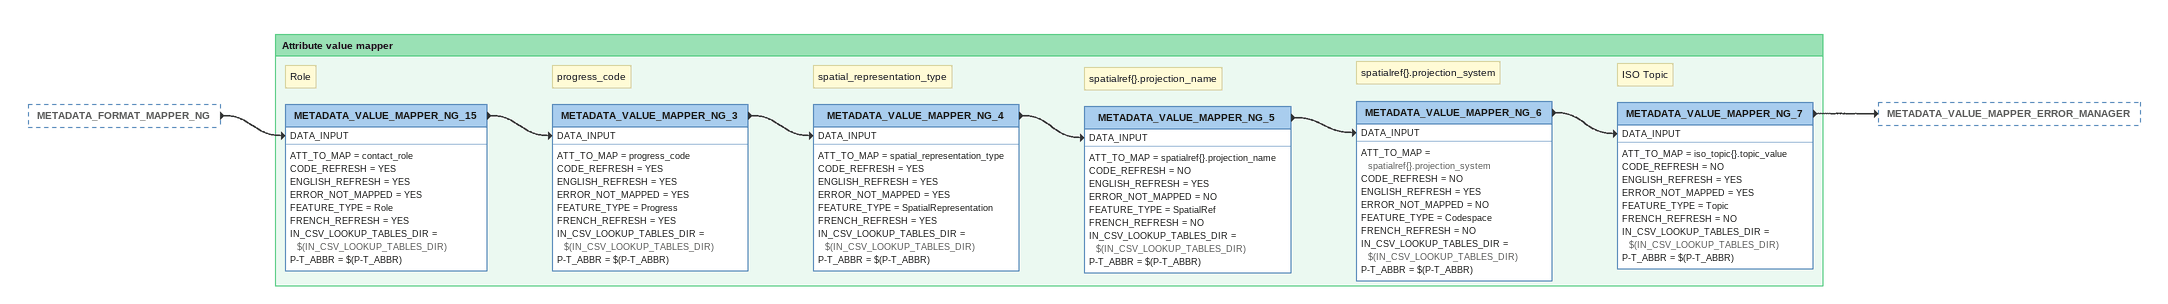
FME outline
METADATA_FORMAT_MAPPER_NG [outside]
    -> METADATA_VALUE_MAPPER_NG_15 [DATA_INPUT]

Bookmark: Attribute value mapper
Note: Role
METADATA_VALUE_MAPPER_NG_15
    ATT_TO_MAP = contact_role
    CODE_REFRESH = YES
    ENGLISH_REFRESH = YES
    ERROR_NOT_MAPPED = YES
    FEATURE_TYPE = Role
    FRENCH_REFRESH = YES
    IN_CSV_LOOKUP_TABLES_DIR = $(IN_CSV_LOOKUP_TABLES_DIR)
    P-T_ABBR = $(P-T_ABBR)
    -> METADATA_VALUE_MAPPER_NG_3 [DATA_INPUT]
Note: progress_code
METADATA_VALUE_MAPPER_NG_3
    ATT_TO_MAP = progress_code
    CODE_REFRESH = YES
    ENGLISH_REFRESH = YES
    ERROR_NOT_MAPPED = YES
    FEATURE_TYPE = Progress
    FRENCH_REFRESH = YES
    IN_CSV_LOOKUP_TABLES_DIR = $(IN_CSV_LOOKUP_TABLES_DIR)
    P-T_ABBR = $(P-T_ABBR)
    -> METADATA_VALUE_MAPPER_NG_4 [DATA_INPUT]
Note: spatial_representation_type
METADATA_VALUE_MAPPER_NG_4
    ATT_TO_MAP = spatial_representation_type
    CODE_REFRESH = YES
    ENGLISH_REFRESH = YES
    ERROR_NOT_MAPPED = YES
    FEATURE_TYPE = SpatialRepresentation
    FRENCH_REFRESH = YES
    IN_CSV_LOOKUP_TABLES_DIR = $(IN_CSV_LOOKUP_TABLES_DIR)
    P-T_ABBR = $(P-T_ABBR)
    -> METADATA_VALUE_MAPPER_NG_5 [DATA_INPUT]
Note: spatialref{}.projection_name
METADATA_VALUE_MAPPER_NG_5
    ATT_TO_MAP = spatialref{}.projection_name
    CODE_REFRESH = NO
    ENGLISH_REFRESH = YES
    ERROR_NOT_MAPPED = NO
    FEATURE_TYPE = SpatialRef
    FRENCH_REFRESH = NO
    IN_CSV_LOOKUP_TABLES_DIR = $(IN_CSV_LOOKUP_TABLES_DIR)
    P-T_ABBR = $(P-T_ABBR)
    -> METADATA_VALUE_MAPPER_NG_6 [DATA_INPUT]
Note: spatialref{}.projection_system
METADATA_VALUE_MAPPER_NG_6
    ATT_TO_MAP = spatialref{}.projection_system
    CODE_REFRESH = NO
    ENGLISH_REFRESH = YES
    ERROR_NOT_MAPPED = NO
    FEATURE_TYPE = Codespace
    FRENCH_REFRESH = NO
    IN_CSV_LOOKUP_TABLES_DIR = $(IN_CSV_LOOKUP_TABLES_DIR)
    P-T_ABBR = $(P-T_ABBR)
    -> METADATA_VALUE_MAPPER_NG_7 [DATA_INPUT]
Note: ISO Topic
METADATA_VALUE_MAPPER_NG_7
    ATT_TO_MAP = iso_topic{}.topic_value
    CODE_REFRESH = NO
    ENGLISH_REFRESH = YES
    ERROR_NOT_MAPPED = YES
    FEATURE_TYPE = Topic
    FRENCH_REFRESH = NO
    IN_CSV_LOOKUP_TABLES_DIR = $(IN_CSV_LOOKUP_TABLES_DIR)
    P-T_ABBR = $(P-T_ABBR)
    -> METADATA_VALUE_MAPPER_ERROR_MANAGER
